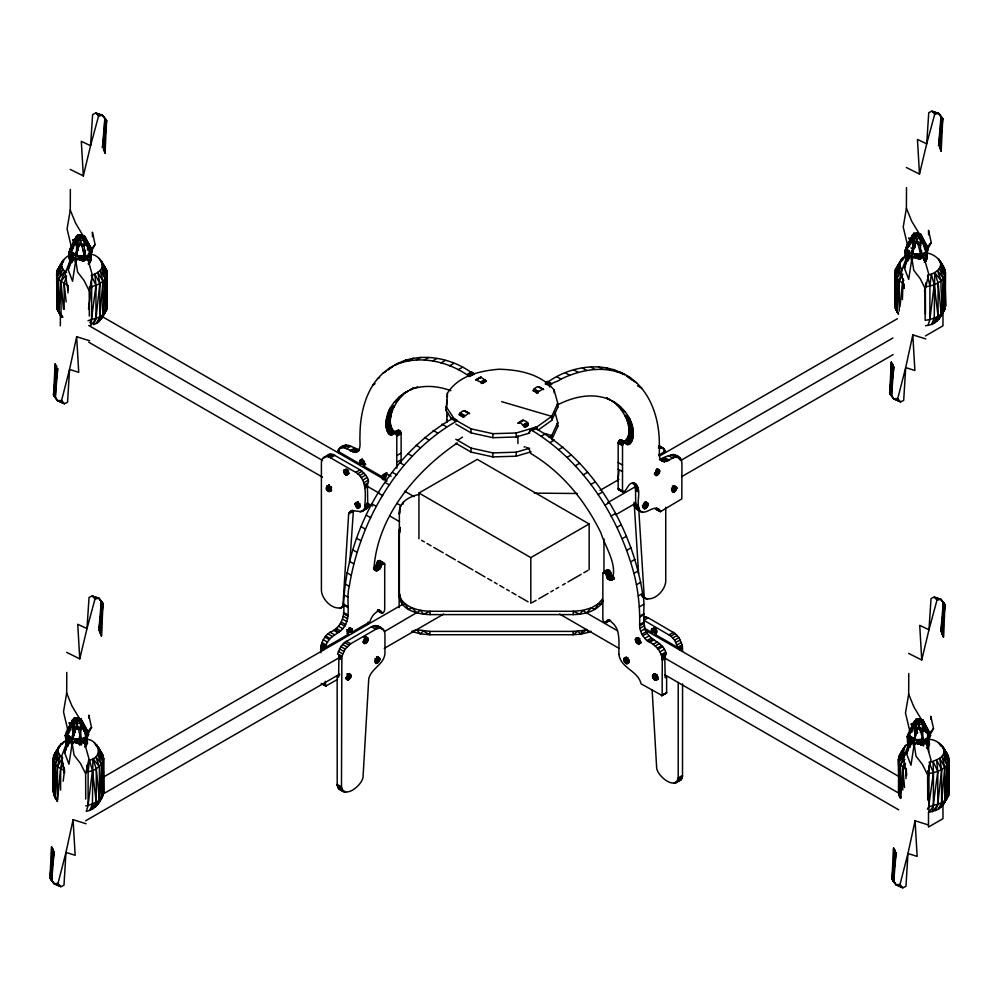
<?xml version="1.0" encoding="UTF-8"?>
<svg xmlns="http://www.w3.org/2000/svg" width="999" height="999" viewBox="0 0 999 999"><rect width="100%" height="100%" fill="white"/><g stroke="black" fill="none" stroke-linecap="round" stroke-linejoin="round"><path stroke-width="1.5" d="M53.459 773.875L53.159 758.603L58.254 748.351L53.646 755.744L59.341 746.003L53.646 755.744L53.159 758.603L53.272 791.97L55.145 797.552L57.455 800.074L57.48 766.683L60.19 755.581C53.996 748.663 62.737 740.509 69.83 739.61M101.811 797.577L98.164 803.408L103.234 794.854L103.134 761.45L97.602 754.47L101.686 764.185L101.811 797.577L99.463 800.099L96.965 805.356L103.234 794.854L103.609 758.628L98.913 749.6L103.147 755.793L98.202 747.165L103.147 755.793L103.609 758.628L103.721 791.995C101.811 800.711 95.629 809.652 86.264 811.313L88.087 805.494L88.124 772.015L89.523 760.164C104.583 757.005 98.227 738.611 85.015 739.135M320.941 652.722C319.942 644.892 323.339 636.513 330.107 632.255C341.096 628.134 345.167 615.784 343.569 604.957C346.278 531.081 389.048 454.595 453.121 418.156M321.328 644.879L325.674 647.402C327.01 636.238 339.498 634.377 344.78 626.136C351.448 613.998 345.617 599.325 349.3 586.351C359.815 520.067 398.676 453.571 457.467 420.666M341.084 607.979L342.957 605.469L348.663 513.861C351.673 506.031 365.434 517.669 364.872 505.494C365.497 494.38 367.07 479.17 355.744 472.365L330.544 457.804C326.461 454.595 320.716 458.042 321.403 463.086L321.416 590.384C321.803 600.137 334.902 612.824 344.33 606.093M399.15 607.654L399.15 530.981L399.887 527.122L399.15 534.315L400.274 530.207M603.259 600.674C597.702 611.301 584.39 614.335 573.276 614.61L430.045 614.61C418.294 614.335 401.398 610.526 399.35 596.89L399.35 510.851C400.312 501.123 410.577 496.141 419.143 494.443M531.081 451.823L516.208 456.193L492.869 456.905L492.869 452.897L471.053 448.064L455.806 439.26M529.595 433.054L516.208 436.988L492.869 437.699L492.869 433.691L471.053 428.858L451.848 417.919M517.932 443.568L517.932 435.864M620.079 489.635L618.806 489.797L618.169 488.548L618.181 443.206C617.757 441.258 621.453 437.912 621.965 441.034M620.641 406.993L611.213 400.462C625.149 407.255 638.099 425.786 631.468 441.645C628.159 449.388 624.25 437.699 622.527 445.716L622.502 491.058C626.498 494.455 627.747 479.87 635.052 483.578C641.995 489.448 636.513 500.624 638.723 508.191C643.281 519.93 654.957 500.961 660.739 511.488L681.805 498.888L681.942 463.461C680.906 450.499 667.232 455.332 660.027 459.34L664.372 461.85L675.012 457.167L679.607 457.729M635.714 505.969L635.539 489.11L634.477 484.465M618.943 654.432C620.616 668.206 638.061 670.629 641.071 683.816L662.137 695.554L662.275 660.277C662.187 651.086 654.607 644.343 646.915 640.584C642.557 636.688 639.56 630.993 639.66 625.062C640.059 607.667 638.224 590.247 633.928 573.376C618.319 515.721 583.141 461.238 531.368 430.032C529.208 428.971 530.706 433.004 528.821 432.192M661.887 657.017L666.233 654.482C664.884 643.331 652.397 641.483 647.127 633.229C640.459 621.103 646.278 606.418 642.607 593.456C632.092 527.16 593.219 460.676 534.44 427.772M655.644 630.694C653.071 636.301 649.113 628.796 653.184 628.521C655.244 629.22 657.317 632.916 655.094 634.39L677.884 647.552L682.217 645.017L678.92 637.624L675.212 633.566L648.239 617.794L644.367 616.545M664.785 655.344L665.172 677.772L666.62 676.935L666.608 692.682L665.771 693.056M665.734 507.242L665.734 581.293C665.334 590.971 652.235 603.683 642.807 597.002M652.135 689.922L656.68 768.169C657.642 776.298 675.411 790.746 678.221 777.959L678.234 682.317M674.063 783.428L681.168 779.732L682.504 776.473L682.567 683.865M682.579 651.273L682.217 645.017L679.32 646.715L679.682 649.837L682.579 648.164M899.237 311.039L899.275 280.682L901.985 269.58C896.465 263.736 902.784 255.906 909.115 254.345M943.418 310.015L945.504 305.994L944.929 269.792L939.984 261.164L945.391 272.627C944.38 282.18 933.353 285.789 925.174 286.838L925.161 320.317C933.353 319.218 944.492 315.597 945.504 305.994L945.391 272.627C943.431 262.949 935.963 253.559 925.449 252.847M925.499 325.749L928.046 325.312L929.869 319.493L929.919 286.014L931.305 274.163C935.801 272.465 940.971 269.006 940.696 263.599L944.929 269.792L945.504 305.994M60.602 790.147L60.639 768.905L62.512 757.642L60.19 755.581L55.145 764.173L53.734 794.804L57.28 800.911M94.555 324.25L96.453 323.351L99.788 316.958L99.85 283.516L97.852 272.327C107.467 266.596 99.376 254.807 90.584 254.196M902.397 299.6L903.121 278.684M916.595 257.18L916.607 254.158M928.933 765.097L928.945 812.399L938.248 809.352L941.582 802.959L941.645 769.517L939.647 758.328C950.873 750.886 937.986 738.673 928.358 739.397M68.544 733.091L63.499 711.887L66.683 693.044L66.783 672.402M72.128 250.137L67.07 228.933L70.267 210.09L70.355 189.448M396.79 468.181L396.778 436.238C395.08 428.371 390.609 440.072 387.525 431.63C381.718 415.709 394.168 397.814 408.091 390.984L398.663 397.515M401.123 462.699L401.123 433.728C400.449 427.135 393.094 432.03 390.422 434.665M907.916 246.765L903.221 227.073L906.405 208.229L906.505 187.587M910.176 732.679L905.481 712.986L908.678 694.143L908.778 673.501M928.67 751.66L928.62 735.002L927.397 736.263M77.123 250.399L77.085 254.995L77.135 247.34L78.372 246.079M925.174 246.828L925.161 249.85L925.174 246.828L923.85 245.442M927.334 745.379L927.372 739.297M80.732 258.604L80.744 255.569M922.527 743.094L922.564 737.025L921.478 744.267M394.755 432.167C384.203 421.815 394.093 403.034 402.997 395.005M618.943 654.42C618.468 644.23 621.291 629.582 611.675 622.227C607.467 615.734 604.82 627.659 602.834 619.243L602.859 573.926C610.114 563.473 609.328 575.187 614.073 577.459L609.727 579.969C605.556 579.32 607.729 572.315 603.346 572.739M53.272 791.97L53.159 758.603L58.004 750.836L53.684 761.45L53.734 794.804L57.33 800.261M73.039 253.359L72.952 259.128L72.727 253.034M69.468 736.313L69.343 743.518L69.143 735.988M89.41 256.219L89.485 251.91L92.158 251.548L91.596 249.038L84.478 236.026L81.169 234.802L77.66 235.264L76.024 237.15L69.967 249.051L70.529 251.561C75.25 257.38 85.127 258.441 91.021 253.858L92.158 251.548L89.798 252.959M85.327 747.19L86.176 745.404L85.739 730.781M909.19 251.498L909.09 257.267L908.865 251.174M911.363 743.181L911.463 737.412M459.228 414.91C459.59 412.637 463.586 409.64 465.259 411.126M623.776 442.095C635.714 432.505 625.249 412.387 616.308 404.483M385.177 479.932L386.75 473.289L381.943 476.66L363.286 465.896L365.634 464.572M324.225 646.578L323.838 649.837L320.941 648.164M103.134 761.45L98.701 752.097L103.609 758.628L101.686 764.185L99.463 800.099L96.279 802.309L89.798 810.214L92.457 804.145L92.907 758.591L99.4 766.67L99.463 800.099L95.23 807.117L96.279 802.309L96.279 768.893L92.907 758.591M338.811 453.146L339.198 450.337L337.749 451.161L360.552 464.323L363.948 462.387L362 463.486L363.936 465.034M934.702 272.59L938.073 282.892L938.073 316.308L931.592 324.213L934.252 318.144L934.702 272.59L941.195 280.669C939.535 294.88 948.913 321.853 928.046 325.312M366.695 503.508L369.056 504.87L368.469 506.743L364.123 509.24L367.732 504.782L367.407 483.379L364.51 485.014L367.682 484.965L364.785 486.638M373.489 567.857C377.185 567.594 376.885 557.442 380.357 561.813M457.405 442.932C416.271 470.679 377.984 515.834 374.063 567.382C377.21 577.847 381.868 560.089 384.702 564.31L384.715 609.627C384.003 614.497 381.006 612.712 379.533 610.551C374.575 612.387 371.216 616.907 369.855 621.878L351.211 632.642L347.053 629.87L349.475 632.18L347.053 633.391L348.476 634.228L325.674 647.402M105.782 119.618L102.447 147.752L104.858 118.506L105.782 119.618L103.659 150.075L106.593 120.642L102.522 115.335L98.576 116.021L95.754 113.049L102.522 115.335L104.858 118.506L103.659 150.075L105.02 153.109L106.593 120.642L102.522 115.335L95.754 113.049L92.62 114.523L90.559 145.704L83.329 175.899L70.217 169.393M102.21 602.572L98.864 630.706L101.274 601.46L102.21 602.572L100.087 633.016L103.022 603.583L98.951 598.276L95.005 598.975L92.183 596.003L98.951 598.276L101.274 601.46L100.087 633.016L101.448 636.051L103.022 603.583L98.951 598.276L92.183 596.003L89.036 597.464L86.988 628.646L79.758 658.853L66.633 652.347M351.211 632.642C355.544 625.436 344.106 629.845 348.476 634.228M941.932 117.757L938.585 145.891L940.996 116.646L941.932 117.757L939.809 148.214L942.744 118.781L938.673 113.474L934.727 114.161L931.905 111.189L938.673 113.474L940.996 116.646L939.809 148.214L941.17 151.249L942.744 118.781L938.673 113.474L931.905 111.189L928.758 112.662L926.71 143.844L919.48 174.038L906.355 167.532M944.205 603.671L940.858 631.805L943.268 602.559L944.205 603.671L942.069 634.128L945.004 604.695L940.946 599.388L937 600.074L934.165 597.102L940.946 599.388L943.268 602.559L942.069 634.128L943.443 637.162L945.004 604.695L940.946 599.388L934.165 597.102L931.031 598.576L928.983 629.757L921.74 659.952L908.628 653.446M54.346 396.166L56.493 366.096L53.534 394.942L57.617 400.699L61.588 400.449L64.423 403.758L57.617 400.699L54.346 396.166L57.705 368.469L55.295 397.54L53.534 394.942L55.17 363.948L56.493 366.096L55.295 397.54L57.617 400.699L64.423 403.758L67.557 402.26L69.543 369.455L76.661 336.725L89.673 340.796M50.774 879.12L52.91 849.038L49.95 877.896L54.046 883.653L58.004 883.403L60.839 886.7L54.046 883.653L50.774 879.12L54.133 851.41L51.711 880.481L49.95 877.896L51.586 846.89L52.91 849.038L51.711 880.481L54.046 883.653L60.839 886.7L63.986 885.201L65.971 852.397L73.089 819.679L86.089 823.738M890.496 394.305L892.631 364.235L889.672 393.082L893.768 398.838L897.726 398.589L900.574 401.898L893.768 398.838L890.496 394.305L893.855 366.608L891.433 395.679L889.672 393.082L891.308 362.088L892.631 364.235L891.433 395.679L893.768 398.838L900.574 401.898L903.708 400.399L905.693 367.595L912.811 334.865L925.811 338.936M892.756 880.219L894.904 850.149L891.945 878.995L896.028 884.752L899.999 884.502L902.834 887.811L896.028 884.752L892.756 880.219L896.128 852.522L893.705 881.593L891.945 878.995L893.581 848.001L894.904 850.149L893.705 881.593L896.028 884.752L902.834 887.811L905.981 886.313L907.954 853.508L915.084 820.778L928.083 824.849M339.56 675.037L337.15 676.423L338.599 677.26L338.948 654.845L341.845 656.48L341.496 786.912C344.455 799.562 362.05 785.289 363.037 777.135L368.743 678.933C371.029 667.969 385.514 664.135 384.952 651.847L384.952 634.527C385.252 628.271 376.735 623.451 371.478 626.748L344.505 642.532L340.796 646.578L337.512 653.97L341.845 656.48L345.142 649.088L350.624 643.806L375.824 629.258L379.695 628.021L382.779 628.958M349.812 562.599L353.421 510.414L349.076 512.912M929.919 286.014L927.534 275.262L931.305 274.163L934.227 284.69L938.073 316.308L937.025 321.116L941.258 314.098L943.481 278.184L939.385 268.469L944.917 275.449L945.029 308.853L938.76 319.355L943.593 311.576L943.481 278.184L937.437 270.667L941.195 280.669M76.174 245.954L81.169 234.802L86.001 244.967L91.596 249.038L84.478 236.026L76.024 237.15L77.198 239.348L76.124 255.632L79.046 255.707M69.118 736.812L73.739 737.974L72.552 738.586L73.626 722.302L72.44 720.092L74.076 718.219L77.585 717.744L80.894 718.98L88.024 731.992L88.574 734.49L87.45 736.812C81.543 741.395 71.666 740.321 66.945 734.502L66.396 732.005L72.44 720.092L80.894 718.98L88.024 731.992L85.914 734.864L86.176 745.404M926.31 245.642L927.746 247.19L920.616 234.166L912.162 235.289L913.348 237.487L912.274 253.771L920.753 254.72L924.525 253.771L927.172 251.998L928.296 249.688L920.616 234.166L917.307 232.942L913.798 233.404L906.118 247.19L906.667 249.7L908.84 252.01L912.274 253.771L915.184 253.846M928.221 737.012L930.569 735.601L927.896 735.976L930.019 733.104L922.889 720.079L914.435 721.203L915.621 723.401L914.547 739.685L923.026 740.634L926.785 739.685L929.432 737.911L930.569 735.601L922.889 720.079L919.579 718.855L916.071 719.317L908.378 733.104L908.94 735.614L914.547 739.685L926.785 739.685M72.702 254.358C65.06 255.369 57.218 265.122 64.848 271.291L60.964 281.318L58.741 312.237L61.888 317.545M910.876 741.708C904.357 745.067 900.236 752.359 898.501 759.228L898.601 792.682L900.524 798.238L902.746 767.319L904.407 763.024M73.589 247.165L73.751 244.967L77.51 244.006L84.603 244.643M83.841 731.206L85.864 729.682L78.234 726.96L70.167 727.921L69.918 731.218L67.52 729.695L74.076 718.219L80.894 718.98L82.43 727.909L85.489 732.966L85.764 743.481M909.727 245.304L909.889 243.107L913.648 242.145L920.753 242.782M912 731.218L912.162 729.02L918.793 728.059M927.621 748.488L928.62 735.002M76.024 237.15L70.529 251.561L74.713 253.671L72.69 253.871L77.323 255.02L76.124 255.632L80.519 240.572L80.819 236.763L77.66 235.264L71.104 246.741L72.64 250.025L69.967 249.051M72.552 738.586L76.935 723.526L77.235 719.717L74.076 718.219L73.926 726.96L74.863 732.13M908.84 252.01L913.461 253.159L912.274 253.771L916.67 238.711L916.957 234.902L913.798 233.404L907.242 244.88L909.652 246.403M913.123 737.737L911.1 737.924L915.733 739.073L914.547 739.685L918.93 724.625L919.23 720.816L916.071 719.317L909.515 730.793L910.539 732.979M81.631 246.191L81.818 244.006L83.816 245.941M78.234 726.96L81.231 729.869L78.059 729.133L78.234 726.96L71.928 729.869M917.956 242.145L917.781 244.33L920.953 245.055L917.956 242.145L914.51 244.33L914.584 247.327M88.024 320.704L99.788 316.958L102.972 281.293L100.175 270.267L105.282 278.771L105.295 312.225L100.862 319.53L106.743 309.515L107.155 273.189L106.668 270.379L101.086 260.652L106.668 270.379L107.268 306.656L105.22 310.239M927.372 809.252L928.62 806.905L941.582 802.959L944.767 767.294L941.97 756.268L947.064 764.772L947.077 798.226L942.656 805.531L938.248 809.352L948.538 795.516L948.938 759.19L948.463 756.38L942.881 746.653L948.463 756.38L943.993 749.075L948.938 759.19L948.538 795.516L942.656 805.531L948.538 795.516L948.938 759.19L944.192 751.523L948.476 762.025L947.077 798.226L940.783 807.542L944.729 800.748L947.064 764.772L943.518 753.97L948.476 762.025C945.254 769.692 936.3 772.439 928.733 773.526L927.596 781.181M452.023 419.543L446.153 410.726L447.377 393.244C458.341 375.836 479.52 370.891 498.726 369.243C518.843 369.667 540.546 373.826 554.12 390.022L557.779 403.346L557.779 407.355L551.735 420.379L538.249 429.995M446.153 410.726L447.102 400.249M446.565 421.428L447.377 412.45L447.377 416.458M446.84 422.452L447.102 419.455M360.552 464.323L359.665 461.063L362.35 458.928M533.254 390.871C533.653 388.661 537.537 385.651 539.273 387.025M648.064 505.019C644.155 495.591 640.921 517.307 648.064 505.019L644.817 503.134M659.627 471.79C655.581 462.35 652.584 484.09 659.627 471.79L656.368 469.905M676.723 488.486C672.802 479.058 669.567 500.774 676.723 488.486L672.377 485.976M57.455 800.074L60.639 768.905L63.436 763.473M549.575 387.063C550.437 381.993 557.917 382.142 560.963 379.096C580.431 369.705 604.233 365.035 624.525 374.7C600.262 360.164 566.083 367.345 545.279 384.078M899.999 306.656L902.422 282.904L903.82 280.195M87.587 249.825L88.049 245.492M84.166 731.33L84.615 727.01M923.888 246.516L924.187 243.631M926.148 732.429L926.61 728.109L913.948 707.08L908.678 694.143M623.838 659.427C624.65 655.406 629.445 660.202 628.396 662.712C625.811 666.495 620.554 656.992 627.097 657.542M635.401 639.547C636.176 635.526 641.021 640.334 639.959 642.832C637.374 646.615 632.105 637.112 638.661 637.662M652.484 675.973C653.296 671.952 658.091 676.748 657.055 679.258C654.457 683.041 649.2 673.538 655.744 674.088M925.211 248.152L925.586 244.867L922.152 243.107L917.307 232.942L912.324 244.093M79.47 257.03L79.158 259.603L75.05 258.654L69.543 254.57L68.993 252.098L70.092 249.85L72.69 248.077M75.887 739.984L75.587 742.544L71.466 741.595L65.971 737.512L65.41 735.052L66.521 732.804L69.118 731.031M915.608 255.17L915.309 257.742L907.816 255.02L905.693 252.71L905.131 250.25L906.243 247.989L908.99 252.135L906.38 253.908L905.281 256.119L907.254 260.09M917.881 741.083L917.582 743.656L910.077 740.933L907.954 738.623L907.404 736.163L908.503 733.903L911.25 738.049L908.653 739.822L907.554 742.032L908.116 744.455L910.239 746.777L910.077 740.933L912.087 738.935M63.174 781.23L64.473 770.704L57.48 766.683L53.684 761.45L58.666 753.246L55.145 764.173L55.145 797.552L57.517 801.448M85.727 805.906L88.087 805.494L92.432 770.691L89.523 760.164M929.869 319.493L934.227 284.69M399.687 511.55L399.35 514.185L400.399 506.256M923.613 260.19L923.988 257.305L916.982 256.918L919.842 259.166L923.988 257.305L928.72 273.988L925.349 288.973L925.461 314.21M84.803 256.069L85.402 251.711M917.781 257.58L918.181 254.683M88.511 309.003L91.658 286.688L91.396 279.645M928.62 806.905L933.441 772.689L933.029 761.413L939.647 758.328L944.767 767.294L944.729 800.748L941.582 802.959M924.5 291.446L925.174 286.838M82.043 258.604L82.505 255.569M78.721 742.457L79.645 736.388L79.683 742.469M920.279 257.967L921.44 250.387L921.453 254.945M382.417 479.37L383.391 475.824L381.943 476.66M57.443 274.975L57.23 270.367L61.613 264.298L56.706 273.227L56.818 306.681L56.706 273.227L57.23 270.367L62.25 261.863L57.23 270.367L56.818 306.681L57.305 309.503L62.1 317.382M895.429 269.742L900.049 262.35L894.954 272.602L895.054 305.969L895.429 269.742L901.135 260.002L895.429 269.742L894.954 272.602L895.054 305.969L895.529 308.803L898.513 314.148M351.061 676.51C348.389 666.033 343.082 688.274 351.061 676.51L346.715 674M367.607 624.487L368.119 622.04M368.144 640.084C365.472 629.607 360.164 651.847 368.144 640.084L363.811 637.574M379.707 659.964C377.035 649.475 371.728 671.715 379.707 659.964L376.448 658.079M73.714 241.845L74.238 239.086M912.124 725.898L912.649 723.139M69.118 267.033L70.829 258.504L72.902 257.592L77.048 258.791M65.247 751.398L67.245 741.458L69.331 740.546L80.107 743.98L84.266 742.12L88.998 758.803L85.627 773.775L85.739 799.013M904.694 268.019L906.967 256.656L909.053 255.732L913.198 256.93M907.529 751.086L909.24 742.557L911.325 741.645L922.102 745.079L926.26 743.219L930.993 759.902L927.621 774.887L927.734 800.124M925.474 285.402L926.061 282.505M76.736 739.535L76.923 738.686L81.031 739.535L80.444 723.064L77.235 719.717L73.626 722.302L66.945 734.502L72.44 720.092M916.458 254.72L916.645 253.883L918.406 259.178M918.73 740.634L918.905 739.797L923.026 740.634L922.439 724.163L919.23 720.816L915.621 723.401L908.94 735.614L912.075 737.2M89.323 316.071L89.211 290.821L92.57 275.849L87.85 259.166L80.844 258.778L83.691 261.026L87.85 259.166M68.194 269.817L72.902 257.592L75.737 260.339L72.552 281.219L68.194 269.817L70.829 258.504L76.036 258.991M64.623 752.771L69.331 740.546L72.153 743.293L68.981 764.173L64.623 752.771L67.245 741.458L84.266 742.12M904.345 267.957L909.053 255.732L911.875 258.491L908.703 279.358L904.345 267.957L906.967 256.656L914.572 257.33L919.842 259.166M906.605 753.87L911.325 741.645L914.147 744.405L910.976 765.271L906.605 753.87L909.24 742.557L926.26 743.219M327.272 485.939C339.997 493.993 318.631 492.12 329.32 484.79M343.594 470.492C351.124 465.222 347.415 483.504 343.594 470.492L345.766 469.243M355.157 503.721C362.687 498.451 358.978 516.72 355.157 503.721L358.416 501.848M402.909 504.27L403.459 501.985M61.588 400.449L69.543 369.455L78.721 372.34L76.661 336.725M58.004 883.403L65.971 852.397L75.15 855.294L73.089 819.679M897.726 398.589L905.693 367.595L914.872 370.479L912.811 334.865M899.999 884.502L907.954 853.508L917.144 856.393L915.084 820.778M98.576 116.021L90.559 145.704L81.306 141.309L83.329 175.899M95.005 598.975L86.988 628.646L77.735 624.263L79.758 658.853M934.727 114.161L926.71 143.844L917.457 139.448L919.48 174.038M937 600.074L928.983 629.757L919.729 625.362L921.74 659.952M538.498 386.638L543.606 389.535L542.832 389.135L538.686 391.496L537.624 393.057L533.291 390.559M618.955 471.141L617.931 480.919M469.592 413.636L468.543 413.286L463.611 417.02L459.278 414.51M64.148 309.353L64.148 283.529L66.558 276.174M582.23 630.581L573.076 631.393L429.845 631.393L416.658 629.682L411.825 631.368L420.342 633.865L429.845 634.74L573.076 634.74L581.018 634.128L582.23 630.581L586.538 629.595L588.423 632.367L590.971 631.231M337.749 451.148C342.52 440.646 352.172 447.14 359.278 449.862L354.932 452.36L344.293 447.689L339.697 448.251M70.829 258.504L65.135 273.501L68.032 290.272L67.932 285.864M67.245 741.458L61.551 756.455L64.448 773.214L64.323 767.357M908.765 250.761L906.667 249.7L912.162 235.289M906.967 256.656L901.273 271.641L904.17 288.411L904.083 284.003M908.94 735.614L914.435 721.203M909.24 742.557L903.546 757.554L906.443 774.325L906.318 768.456M93.594 324.7L95.954 318.768L99.85 283.516L94.805 274.076L91.246 275.412L96.004 285.327L95.954 318.768L90.609 325.711L96.004 285.327L94.805 274.076L97.852 272.327L102.972 281.293L102.947 314.747L99.001 321.541L96.453 323.351L106.743 309.515L107.155 273.189L102.198 263.074L106.668 270.379L107.268 306.656M935.389 810.701L937.749 804.769L941.645 769.517L936.587 760.077L937.799 771.328L937.749 804.769L932.392 811.712L937.799 771.328L933.029 761.413L928.995 762.287M517.969 423.239C523.189 420.404 523.364 432.23 528.334 424.425M522.302 420.729C525.199 419.056 533.066 426.161 523.938 426.623M75.125 261.576L76.161 256.019L75.687 252.884L77.11 251.361L77.223 255.756M71.541 744.517L72.59 738.973M911.263 259.715L912.312 254.158M913.536 745.629L914.572 740.072M62.875 317.195L58.741 312.237L58.616 278.796L62.949 269.131L57.193 276.074L57.305 309.503L61.139 316.196M900.524 798.238L900.411 764.797L904.732 755.132L903.62 752.734L904.045 747.864L899.013 756.368L899.025 759.415M557.779 403.346L551.735 416.371L551.735 420.379M557.779 422.552L551.735 435.576L551.735 439.585L557.779 426.561L557.779 422.552L554.932 412.187M88.899 264.236L89.76 262.45L89.485 251.91M925.049 262.375L925.898 260.589L925.673 251.561M927.309 748.288L928.171 746.503L928.021 740.484M88.112 249.812L90.247 252.11L90.797 254.558L89.685 256.83L89.848 262.675L88.112 263.861M84.54 732.754L86.663 735.052L87.225 737.499L86.114 739.784L86.264 745.616L84.54 746.815M921.203 743.756L921.09 739.422L925.499 742.669L928.258 746.728L929.37 744.492L928.658 736.163L929.207 738.611L928.108 740.883L928.258 746.728L926.523 747.914M61.026 265.135L63.761 259.528L58.679 267.645L60.24 265.971M90.797 254.558L90.946 260.427L89.848 262.675L87.088 258.616L83.779 256.181M87.225 737.499L87.375 743.381L86.264 745.616L81.306 739.947M923.625 259.59L925.998 260.814L927.097 258.579L926.947 252.697L925.836 254.97L925.998 260.814L924.262 262M481.68 383.579L480.619 382.018L475.799 379.845L481.068 377.26L485.926 380.744L482.767 382.954M480.032 377.547L480.819 377.147M524.038 447.015L525.074 446.74M98.851 801.373L100.936 797.352M942.032 312.699L940.646 315.372L945.029 308.853L945.391 272.627L940.496 266.096L944.917 275.449M92.907 808.715L96.279 802.309L92.432 770.691L96.279 768.893L101.686 764.185L95.654 756.668L99.4 766.67M934.702 322.714L938.073 316.308M70.529 251.561L77.198 239.348L80.819 236.763L85.664 238.224L91.021 253.858L88.087 254.633M545.654 383.079L549.987 385.577M906.667 249.7L913.348 237.487L916.957 234.902L921.802 236.363L927.172 251.998L924.225 252.772M89.248 255.132L95.105 244.493L92.407 232.205L92.457 236.701M87.862 734.09L91.521 727.434L88.824 715.159L88.861 718.156M927.584 249.275L931.243 242.632L928.546 230.344L928.608 234.84M928.396 737.849L933.516 728.546L930.818 716.258L930.856 719.255M62.512 757.642L57.48 766.683L55.145 797.552L57.28 801.023M902.859 274.226L899.275 280.682L896.94 311.551L898.351 313.873M388.211 369.942L392.844 366.321C368.181 379.583 359.915 409.815 359.99 436.001C359.203 440.784 362.487 451.348 354.932 452.36M58.953 747.839L61.251 743.843L55.07 753.021L57.418 750.499M899.2 264.498L903.034 257.842L896.865 267.02L898.426 265.334M901.985 269.58L896.927 278.172L895.529 308.803L898.363 313.686M102.06 317.32L106.743 309.515L107.155 273.189L102.41 265.522L106.693 276.024L105.295 312.225L99.001 321.541M458.004 440.059L462.487 437.137M939.947 317.407L943.593 311.576M61.863 263.861L63.549 261.301M72.602 728.895L77.585 717.744L82.43 727.909M914.597 730.007L919.579 718.855L925.836 732.317L927.859 730.781L924.412 729.02L922.889 720.079L916.071 719.317L915.921 728.059L917.669 732.866M361.788 511.613L368.469 506.743M89.823 322.615L91.596 320.092L91.658 286.688L90.547 284.091M928.945 812.399L933.378 806.093L933.441 772.689L929.545 763.586M382.405 475.799L385.964 473.788L391.171 476.198M62.1 744.342L63.973 741.882M902.01 260.801L905.756 255.881M349.762 631.818L347.552 631.068M365.984 643.069L363.087 641.395L364.435 640.122L367.507 641.52L364.26 639.635M62.462 317.332L61.026 314.722L60.964 281.318L65.647 275.549M902.796 790.097L902.746 767.319L905.556 763.86M89.785 250.924L95.105 244.493M75.287 732.18L72.103 735.838M85.315 734.952L91.521 727.434L85.752 734.427M911.9 253.933L911.825 251.024L915.009 247.377M927.397 247.29L931.243 242.632L925.923 249.076M929.669 733.204L933.516 728.546M67.969 285.364L60.964 281.318L58.616 278.796L64.848 271.291L66.621 272.59M904.732 755.132L898.975 762.075L898.601 792.682L900.673 796.802M906.605 775.661L905.931 769.53L900.411 764.797L904.857 759.44M657.654 474.925L654.757 473.251L655.856 472.127L659.103 473.214L655.856 471.341M77.198 239.348L80.519 240.572L84.028 240.11L85.664 238.224M73.626 722.302L76.935 723.526L80.444 723.064L82.08 721.178L77.235 719.717M913.348 237.487L916.67 238.711L920.166 238.249L921.802 236.363M915.621 723.401L918.93 724.625L922.439 724.163L924.075 722.277L919.23 720.816M342.769 447.14L344.031 445.754M326.885 456.143L329.395 454.245L333.104 454.483L360.077 469.855C364.185 472.652 373.976 482.904 364.51 485.014M607.692 570.242L602.921 573.426M74.825 731.443L73.489 734.228L73.052 731.48M573.276 614.61L573.276 611.263L579.845 614.198L582.767 610.401L586.513 612.874L591.321 607.879L598.114 603.958L602.472 599.013L600.973 604.52L598.114 603.958L594.979 609.415L591.321 607.879L582.767 610.401L573.276 611.263L430.045 611.263C419.38 610.876 407.317 608.329 400.849 599.013L399.35 593.543L399.35 596.89M73.676 254.882L71.666 256.88L71.828 262.725L69.543 254.57L73.227 253.559M70.092 737.836L68.094 739.834L68.244 745.666L66.121 743.356L65.41 735.052L68.094 735.364M909.814 253.022L907.816 255.02L907.966 260.864L905.693 252.71L909.377 251.698M362 463.486L364.535 461.226L360.202 463.736M573.076 631.393L573.076 634.74L577.722 631.193L581.018 634.128L586.538 629.595M923.563 246.403L925.586 244.867M363.461 465.834C365.572 463.973 362.824 459.265 360.177 460.177M492.869 433.691L516.208 432.979L537.025 426.86L551.735 416.371L501.66 401.648M549.288 437.325L551.735 435.576L544.368 433.416M99.788 316.958L102.947 314.747L105.282 278.771L101.736 267.969L106.693 276.024C103.846 282.892 96.129 285.901 89.298 287.1M77.947 257.155L79.158 259.603L83.392 259.59L89.685 256.83L90.946 260.427L90.247 252.11L90.946 260.427M74.363 740.097L75.587 742.544L79.82 742.532L86.114 739.784L87.375 743.381L86.663 735.052M914.085 255.294L915.309 257.742L919.542 257.73L925.836 254.97L927.097 258.579L926.51 251.636M916.358 741.208L917.582 743.656L921.802 743.643L928.108 740.883L929.37 744.492L929.207 738.611M73.751 244.967L71.104 246.741L73.501 248.264M70.167 727.921L67.52 729.695L69.068 732.979L66.396 732.005M907.242 244.88L909.889 243.107M912.162 729.02L909.515 730.793L911.912 732.317M384.378 631.605L420.567 610.401L423.476 614.198L430.045 611.263L430.045 614.61M80.669 244.73L78.372 246.191L77.51 244.006L77.66 235.264L84.478 236.026L86.001 244.967M913.923 730.981L920.229 728.059L923.026 728.696M379.108 569.655L374.775 567.145M86.226 735.913L88.574 734.49M474.026 374.6C453.259 357.829 419.018 350.711 394.792 365.209C418.931 354.208 449.113 361.526 469.542 376.598M382.704 373.364L385.964 371.478M401.598 362.5L405.944 359.99M377.485 378.771L379.657 377.522M408.828 360.714L413.174 358.204M372.889 385.015L375.062 383.753M416.446 359.865L420.779 357.367M424.375 359.965L428.708 357.467M432.567 361.001L436.913 358.504M440.996 362.962L445.329 360.452M449.6 365.834L453.933 363.336M403.746 393.481L413.723 387.824L409.39 390.334L417.694 386.825M394.155 402.372L398.489 399.862M390.222 408.091L394.555 405.582M389.86 408.728L394.193 406.218M389.523 409.378L393.868 406.88M458.341 369.618L462.687 367.108M389.223 410.052L393.556 407.542M388.936 410.726L393.281 408.216M388.211 412.712L392.545 410.202M387.575 414.672L391.92 412.162M387.05 416.608L391.396 414.098M386.625 418.494L390.971 415.984M386.463 419.418L390.796 416.92M386.313 420.342L390.659 417.832M386.188 421.241L390.534 418.731M467.295 374.325L471.64 371.815M323.676 457.43L329.395 454.245M341.371 447.515L345.716 445.005M322.54 458.653L324.712 457.392M342.195 447.415L346.541 444.905M338.424 449.65L340.597 448.389M386.101 422.115L390.447 419.617M326.81 456.58L331.144 454.07M468.269 374.887L472.614 372.39M386.039 422.989L390.384 420.479M468.618 375.174L472.952 372.664M468.981 375.587L473.326 373.077M344.293 447.689L348.639 445.179M328.771 456.98L333.104 454.483M386.001 423.838L390.347 421.328M469.318 376.099L473.626 373.551M386.001 424.662L390.334 422.152M470.629 375.974L473.876 374.101M386.014 425.474L390.359 422.964M330.544 457.804L334.877 455.307M346.528 448.651L350.861 446.141M386.064 426.261L390.409 423.751M386.151 427.023L390.484 424.513M386.251 427.759L390.597 425.249M386.388 428.471L390.734 425.961M386.551 429.158L390.896 426.66M350.037 450.724L354.383 448.214M386.75 429.82L391.096 427.322M386.975 430.457L391.321 427.947M351.223 451.398L355.569 448.901M475.799 379.845L480.569 377.123M387.237 431.056L391.583 428.546M476.735 379.77L481.068 377.26M387.525 431.63L391.87 429.12M352.722 452.023L357.055 449.513M387.837 432.167L392.182 429.657M388.186 432.679L392.532 430.169M388.574 433.141L392.919 430.644M356.855 451.948L359.028 450.699M388.986 433.578L393.331 431.081M389.435 433.978L393.768 431.481M389.91 434.353L394.243 431.843M480.619 382.018L485.077 379.583M480.994 382.317L485.339 379.807M393.119 433.341L398.339 430.194M394.43 432.754L398.763 430.257M481.243 382.605L485.576 380.095M393.007 433.816L397.352 431.306M391.196 435.114L399.225 430.457M481.431 382.904L485.776 380.407M391.296 435.177L399.45 430.594M481.58 383.241L485.926 380.744M395.579 433.504L399.912 431.006M482.792 383.266L486.051 381.393M395.991 434.003L400.337 431.506M396.291 434.503L400.636 431.993M396.553 435.077L400.899 432.579M396.715 435.664L401.061 433.154M396.778 436.238L401.123 433.728M359.852 460.539L362.025 459.29M359.665 461.063L361.825 459.815M359.603 461.613L362.862 459.727M343.594 471.116L346.853 469.23M359.677 462.3L362.937 460.427M343.743 471.853L346.99 469.967M359.877 463.024L363.137 461.138M344.018 472.602L348.351 470.092M346.403 475.037L349.3 473.364L347.702 472.202L344.355 473.226L348.688 470.729M344.817 473.863L347.702 472.202L344.355 473.226M362.525 464.123L364.46 463.012M345.329 474.4L348.226 472.727M363.099 464.61L365.035 463.499M345.891 474.8L348.788 473.139M363.374 464.785L365.297 463.673M326.898 486.213L329.071 484.965M326.636 486.638L328.808 485.389M326.511 487.187L328.683 485.939M326.511 487.799L329.77 485.926M326.648 488.548L329.907 486.663M355.744 472.365L360.077 469.855M326.923 489.285L331.268 486.788M327.26 489.922L331.606 487.425M327.722 490.559L330.981 488.686M357.742 473.776L362.088 471.266M328.246 491.096L331.506 489.21M328.808 491.496L330.981 490.247M329.32 491.733L331.481 490.472M359.615 475.586L363.948 473.089M396.803 455.569L401.136 453.071M361.226 477.634L365.559 475.124M362.699 480.094L367.045 477.597M396.778 462.237L401.123 459.727M363.848 482.729L368.194 480.219M383.379 474.662L386.75 472.714M382.867 475.174L386.126 473.301M382.005 476.523L386.338 474.013M383.092 476.486L385.989 474.825M382.804 477.385L385.701 475.711M364.872 488.186L367.769 486.513M382.58 478.346L385.477 476.673M383.379 478.821L385.314 477.697M383.279 479.907L385.214 478.796M355.294 503.171L357.455 501.91M355.157 504.345L358.416 502.46M355.294 505.082L358.554 503.196M355.582 505.831L358.828 503.946M355.919 506.456L360.252 503.958M356.381 507.092L359.628 505.219M350.162 511.525L352.335 510.264M356.893 507.629L360.152 505.744M357.455 508.029L359.628 506.78M357.967 508.254L360.127 507.005M348.663 513.861L353.009 511.363M364.872 505.494L367.769 503.821M364.835 506.456L367.732 504.782M369.056 504.87L364.71 507.355L367.607 505.706M360.115 512L363.361 510.127M363.149 510.664L367.495 508.166M518.056 423.014L522.739 420.254M518.643 422.752L522.976 420.242M518.906 422.839L523.351 420.379M522.902 425.137L527.247 422.627M523.164 425.324L527.509 422.814M523.414 425.574L527.759 423.077M523.626 425.861L528.021 423.439M523.838 426.273L528.171 423.776M418.943 538.798L418.943 493.031L477.26 459.353L589.135 523.951L589.135 569.717M530.319 430.032L535.002 427.397M530.094 430.269L535.364 427.41M529.957 430.606L534.303 428.109M529.907 431.044L535.714 427.522M532.342 430.594L536.688 428.084M541.296 436.213L545.629 433.703M550.049 442.545L554.383 440.035M558.653 449.6L562.986 447.09M567.07 457.367L571.416 454.857M575.274 465.796L579.607 463.286M339.623 608.453L344.368 605.719M583.191 474.85L587.537 472.352M590.809 484.478L595.142 481.968M658.678 455.157L665.384 451.286L663.473 448.351L659.128 445.841L660.264 447.053M103.609 776.997L402.347 604.52L405.207 603.958L408.341 609.415L412 607.879L416.82 612.874M600.024 490.397L618.955 479.47M659.502 456.056L897.414 318.706M598.039 494.617L602.385 492.107M101.861 794.717L339.772 657.354M607.742 502.647L636.126 486.263M680.731 460.502L892.956 337.974M604.857 505.207L609.19 502.697M418.943 493.031L530.819 557.617L589.135 523.951M611.126 516.058L615.471 513.548M85.639 820.791L339.635 674.138M384.228 648.401L443.643 614.098M615.609 514.81L635.814 503.146M681.618 476.698L893.118 354.595M925.461 335.926L942.969 325.811L942.969 310.627M325.287 681.293L325.786 686.088L337.587 679.345M616.932 527.297L621.278 524.787M622.152 538.736L626.498 536.226M532.142 602.622L536.113 600.324M538.773 598.801L548.051 593.443M550.699 591.908L553.346 590.384M555.993 588.848L558.653 587.325M562.624 585.027L565.272 583.491M567.932 581.967L581.181 574.313M583.828 572.777L587.812 570.479M626.748 550.287L631.093 547.777M603.084 573.026L608.403 570.079M604.532 572.714L608.866 570.217M604.757 572.839L609.09 570.329M605.219 573.164L609.552 570.666M605.631 573.601L609.977 571.091M606.018 574.113L610.352 571.615M606.293 574.637L610.626 572.127M606.518 575.249L610.851 572.739M606.63 575.849L610.963 573.339M630.681 561.85L635.014 559.353M606.643 576.111L610.976 573.601M606.693 576.648L611.026 574.138M606.843 577.222L611.188 574.712M607.092 577.759L611.425 575.249M607.167 577.897L611.5 575.387M607.517 578.421L611.85 575.911M607.916 578.858L612.262 576.348M608.341 579.195L612.674 576.685M608.453 579.258L612.787 576.748M609.228 579.707L613.561 577.197M609.727 579.969L613.461 578.284M610.214 580.157L613.91 578.396M610.651 580.269L614.323 578.433M611.063 580.307L613.623 579.02M611.45 580.282L614.285 578.746M633.928 573.376L638.261 570.866M636.45 584.765L640.796 582.255M638.261 595.953L642.607 593.456M606.73 620.866L608.903 619.605M606.655 621.303L608.828 620.054M604.745 622.527L608.828 620.192M604.994 622.652L608.254 620.766M606.593 621.952L609.852 620.067M605.456 622.777L609.677 620.466M605.881 622.752L609.415 620.741M639.335 606.905L643.668 604.395M639.647 616.183L643.993 613.673M639.66 617.07L643.993 614.572M644.068 618.144L646.241 616.895M648.239 617.794L643.905 620.304L670.878 636.076L674.587 640.134L677.884 647.552M639.647 624.712L643.993 622.202M639.66 625.062L643.993 622.564M639.66 625.424L643.993 622.926M639.647 625.611L643.98 623.101M639.872 628.383L644.218 625.886M640.634 631.268L644.979 628.771M641.895 634.178L646.241 631.68M651.585 629.22L653.758 627.971M635.476 638.935L637.637 637.674M651.448 629.795L654.695 627.921M651.448 630.419L654.695 628.533M635.414 639.872L638.673 637.986M642.782 635.739L647.127 633.229M651.573 631.118L655.918 628.621M635.564 640.609L638.811 638.723M651.835 631.843L656.168 629.333M635.839 641.358L640.172 638.848M637.986 643.693L640.883 642.02L639.522 640.946L636.176 641.982L639.422 640.097M652.21 632.554L655.469 630.681M636.625 642.619L639.522 640.946L636.176 641.982M654.133 632.367L657.03 630.706C648.314 632.242 659.552 633.229 655.094 634.39M644.705 638.361L649.038 635.864M654.682 632.916L656.618 631.805M637.15 643.144L640.047 641.483M655.194 633.279L657.117 632.155M637.712 643.556L640.609 641.882M638.561 643.856L640.484 642.744M640.996 642.719L639.06 643.831L641.008 642.719M646.915 640.584L651.261 638.074M648.413 641.683L652.747 639.185M649.6 642.369L653.933 639.872M624.113 658.329L626.286 657.067M623.913 658.816L626.086 657.554M623.851 659.752L627.11 657.866M624 660.489L628.334 657.979M669.093 634.852L673.438 632.342M653.121 644.367L657.454 641.857M624.275 661.238L627.534 659.352M624.612 661.862L627.859 659.977M625.074 662.499L629.407 659.989M670.878 636.076L675.212 633.566M625.586 663.024L628.846 661.151M655.344 645.978L659.69 643.468M626.161 663.436L629.407 661.55M626.423 663.573L628.596 662.325M626.997 663.736L629.17 662.487M672.827 637.924L677.172 635.414M657.442 648.126L661.788 645.629M658.266 649.188L662.612 646.678M674.587 640.134L678.92 637.624M675.961 642.394L680.307 639.897M659.939 651.86L664.285 649.35M677.097 644.917L681.443 642.419M661.213 654.707L665.546 652.21M661.588 655.856L665.933 653.346M662.025 657.642L664.909 655.968M665.022 656.58L662.125 658.254L665.022 656.643M679.595 648.301L682.479 646.628L679.32 646.715M662.237 659.315L665.134 657.642M662.275 660.277L665.172 658.603M652.759 674.874L654.932 673.626M652.559 675.361L654.732 674.1M652.509 676.298L655.756 674.425M652.647 677.047L656.992 674.537M652.921 677.784L657.267 675.287M653.259 678.408L656.518 676.523M653.721 679.045L658.054 676.535M654.233 679.57L657.492 677.697M654.807 679.982L658.054 678.109M655.082 680.119L658.329 678.246M655.644 680.282L657.817 679.033M656.156 680.257L658.329 679.008M661.425 695.566L666.608 692.682M661.588 695.641L666.57 692.894M662.012 695.654L666.483 693.044M678.221 777.959L682.567 775.449M678.171 778.97L682.504 776.473M677.709 780.831L682.055 778.333M675.574 783.116L681.168 779.732M388.511 368.818L399.125 362.712M611.8 580.182C618.269 565.259 605.107 546.84 600.986 533.029C585.352 500.899 561.788 471.778 530.756 453.521C529.458 451.236 530.157 447.877 526.323 447.465M556.705 405.357C572.702 396.853 592.694 392.095 609.914 399.812L606.668 397.939L615.559 402.972M660.177 511.675L655.219 508.778L660.739 511.488M96.279 802.309L88.087 805.494M71.878 738.199L68.094 739.834L69.855 743.631M913.873 739.297L910.077 740.933L911.85 744.742M914.572 257.33L911.875 258.491L913.785 270.304L920.204 278.621L925.349 288.973M74.85 742.145L72.153 743.293L74.063 755.119L80.482 763.436L85.627 773.775M916.845 743.244L914.147 744.405L916.046 756.218L922.464 764.535L927.621 774.887M83.192 251.024L85.602 250.262M920.154 732.08L922.564 731.318M85.764 772.427L92.432 770.691M492.869 452.897L516.208 452.185L529.595 448.251M72.153 259.728L69.693 260.402L68.993 252.098L73.002 252.572M908.291 257.867L905.843 258.541L905.131 250.25L909.152 250.712M69.805 742.332L66.121 743.356L65.41 735.052L66.658 738.711L70.017 740.484M68.993 743.381L66.121 743.356L65.971 737.512L69.655 736.513M910.988 744.492L908.116 744.455L907.954 738.623L911.637 737.612L911.687 743.531L908.116 744.455L907.404 736.163L910.077 736.475M82.08 721.178L87.45 736.812L83.042 737.961L84.803 738.573M925.024 739.073L929.432 737.911L924.075 722.277M581.018 634.128L588.423 632.367M364.448 509.502L366.121 509.115M658.378 447.902L663.473 448.351M415.534 388.087C427.185 384.902 439.66 386.613 450.874 390.684M83.879 260.289L83.754 255.744L88.374 255.632M920.017 258.429L919.904 253.883L924.525 253.771L922.764 253.159M74.788 729.145L78.059 729.133M534.353 493.131L577.347 493.494M914.934 742.844L912.05 742.844L911.325 741.645M908.715 258.579L905.843 258.541L905.693 252.71M72.565 260.439L69.693 260.402L68.993 252.098L70.242 255.769L73.601 257.53M927.047 737.724L929.432 737.911L922.439 724.163M909.302 256.556L905.281 256.119L905.131 250.25L906.38 253.908L909.739 255.669M73.152 258.416L69.143 257.979L70.242 255.769L70.092 249.85L72.84 253.996L70.242 255.769L73.052 256.343M912.911 742.619L907.554 742.032L907.404 736.163L908.653 739.822L913.123 742.17M69.58 741.37L65.559 740.933L66.658 738.711L66.521 732.804L69.268 736.95L66.658 738.711L70.879 739.585M918.019 254.158L920.753 254.72L920.166 238.249L916.957 234.902M337.15 676.423L337.212 785.426L338.549 788.698L345.654 792.382M920.229 253.808L925.836 254.97L923.476 253.758M909.19 254.483L906.38 253.908L906.243 247.989M84.078 255.657L89.685 256.83L87.325 255.619M925.299 740.296L928.108 740.883L925.748 739.672M912.861 740.684L908.653 739.822L908.503 733.903M83.304 739.198L86.114 739.784L83.754 738.573M659.39 459.652L664.372 461.85M455.806 424.063L471.053 432.867L492.869 437.699M455.806 443.256L471.053 452.072L492.869 456.905M638.611 507.654C627.372 500.724 640.184 512.974 643.319 512.387M924.974 731.318L928.72 733.478M83.691 261.026L78.434 259.191L75.737 260.339L77.635 272.165L84.053 280.482L89.211 290.821M917.007 254.37L923.238 256.755L925.998 260.814M80.857 256.231L87.088 258.616M918.031 739.809L925.499 742.669M83.516 741.57L76.036 738.698L81.743 744.967M620.179 372.19C648.638 384.128 659.877 416.708 659.315 445.492C660.264 450.412 657.192 458.066 662.449 461.438M630.794 378.296L626.46 375.799L632.255 380.332M633.341 380.956L636.6 382.842M613.374 369.468L617.707 371.978M606.131 367.682L610.476 370.192M637.474 385.751L641.82 388.249M598.526 366.845L602.859 369.355M590.596 366.945L594.942 369.455M582.392 367.982L586.738 370.479M573.975 369.942L578.321 372.44M565.372 372.814L569.717 375.312M620.816 409.34L625.149 411.85M624.75 415.06L629.083 417.57M625.112 415.696L629.445 418.206M556.618 376.586L560.963 379.096M625.436 416.358L629.782 418.856M625.749 417.02L630.082 419.53M626.023 417.694L630.369 420.204M626.76 419.68L631.093 422.19M627.384 421.653L631.73 424.15M627.909 423.576L632.255 426.086M628.334 425.474L632.679 427.972M628.508 426.398L632.854 428.908M628.658 427.31L632.991 429.82M547.677 381.306L552.01 383.803M628.771 428.209L633.116 430.719M658.841 445.791L662.087 447.664M673.588 454.495L677.934 456.993M628.858 429.095L633.204 431.605M661.35 447.677L664.61 449.562M672.777 454.383L680.881 459.128M546.703 381.868L551.036 384.365M546.353 382.142L550.686 384.652M628.92 429.957L633.266 432.467M665.384 451.286L663.935 450.449L664.298 453.159M679.382 459.378L681.555 460.651M545.978 382.555L550.324 385.065M670.666 454.657L675.012 457.167M628.958 430.806L633.304 433.316M545.429 383.579L549.762 386.089M628.97 431.63L633.304 434.14M628.945 432.442L633.291 434.952M668.443 455.631L672.777 458.129M628.895 433.229L633.241 435.739M628.821 433.991L633.166 436.501M628.708 434.727L633.054 437.237M628.571 435.452L632.916 437.949M628.408 436.138L632.754 438.648M664.922 457.692L669.268 460.202M628.209 436.8L632.554 439.298M627.984 437.425L632.33 439.935M663.736 458.379L668.081 460.876M538.736 386.601L543.506 389.323M627.734 438.037L632.067 440.534M538.236 386.75L542.569 389.248M627.447 438.598L631.78 441.108M662.25 458.991L666.583 461.501M627.122 439.148L631.468 441.645M626.773 439.647L631.118 442.157M626.398 440.122L630.731 442.632M625.986 440.559L630.319 443.069M625.536 440.959L629.882 443.469M625.062 441.321L629.395 443.831M534.24 389.061L538.686 391.496M533.966 389.285L538.311 391.795M620.966 439.672L628.895 444.155M621.84 440.309L626.186 442.819M533.728 389.573L538.061 392.083M620.541 439.735L624.887 442.245M533.528 389.885L537.874 392.395M623.039 441.408L626.298 443.294M620.079 439.935L624.425 442.445M624.862 442.719L628.121 444.592M533.379 390.222L537.724 392.719M619.855 440.084L624.2 442.582M625.411 443.556L627.584 444.805M535.427 392.12L537.599 393.381M619.392 440.484L623.726 442.982M618.98 440.984L623.314 443.494M618.668 441.471L623.014 443.981M618.406 442.058L622.752 444.567M618.244 442.644L622.589 445.142M618.181 443.206L622.527 445.716M657.28 468.768L659.452 470.029M657.479 469.293L659.64 470.541M656.443 469.218L659.702 471.091M656.168 470.616L659.427 472.502M655.332 472.764L658.216 474.438M654.495 473.426L657.379 475.099M654.894 474.238L656.818 475.349M654.37 474.3L656.293 475.412M674.6 486.226L676.773 487.487M673.526 485.914L676.785 487.787M673.264 487.312L676.51 489.198M672.939 488.036L676.198 489.91M671.478 488.012L675.824 490.509M672.052 489.248L675.312 491.133M671.49 489.747L674.75 491.62M672.302 490.546L674.475 491.795M671.728 490.796L673.9 492.045M618.169 462.549L622.502 465.059M618.181 469.205L622.527 471.715M633.753 482.892L635.926 484.14M633.179 482.779L636.438 484.665M636.9 485.277L632.554 482.779L633.029 483.628M632.966 483.491L637.312 486.001M634.765 485.139L637.649 486.8M635.052 486.026L637.949 487.699M635.277 486.988L638.174 488.661M635.439 488.012L638.336 489.685M635.539 489.11L638.436 490.771M635.576 490.247L638.473 491.92M645.529 501.76L647.702 503.009M645.804 502.185L647.976 503.434M656.405 508.279L658.578 509.527M644.867 502.135L648.126 504.008M644.879 502.435L648.139 504.32M656.118 509.115L660.464 511.613M618.169 488.548L623.326 491.508M643.531 503.221L647.864 505.731M618.181 488.823L623.95 492.345M618.306 489.285L622.652 491.795M618.543 489.635L623.513 492.395M644.293 504.57L647.539 506.443M643.918 505.169L647.177 507.042M642.32 505.157L646.665 507.667M642.844 506.268L646.091 508.154M642.569 506.456L645.816 508.329M643.081 507.317L645.254 508.578M642.569 507.392L644.73 508.641M635.576 504.208L638.473 505.881M635.614 505.107L638.498 506.78M634.315 505.419L638.661 507.929M634.377 505.681L638.736 508.241M634.627 506.518L638.96 509.015M635.639 508.316L639.984 510.814M637.125 509.453L641.47 511.963M464.585 410.639L469.505 413.399M464.31 410.726L468.656 413.224M464.198 410.776L468.543 413.286M460.314 413.024L464.647 415.534M460.052 413.211L464.398 415.721M459.802 413.461L464.148 415.971M459.378 414.16L463.723 416.67M460.314 415.447L463.573 417.332M452.559 417.782L457.23 420.429M452.197 417.794L456.531 420.304M450.874 418.481L455.219 420.979M441.92 424.1L446.266 426.598M433.179 430.432L437.512 432.929M424.575 437.487L428.908 439.997M416.146 445.254L420.492 447.764M407.954 453.683L412.287 456.193M642.02 595.129L646.066 598.888M641.695 596.003L647.527 599.375M400.025 462.737L404.358 465.247M392.42 472.365L396.753 474.875M644.417 628.221L652.397 632.829M101.861 316.358L387.075 481.031M404.657 491.183L414.11 496.64M644.23 629.495L898.363 776.211M385.177 482.505L389.523 485.014M88.749 325.499L322.602 460.514M367.207 486.263L379.37 493.281M396.953 503.434L400.999 505.769M586.513 612.874L617.594 630.831M664.909 658.141L900.111 793.93M378.371 493.094L382.704 495.591M372.09 503.946L376.436 506.456M88.736 342.195L322.527 477.172M367.12 502.922L372.527 506.043M390.097 516.183L399.55 521.64M559.59 614.035L618.968 648.326M664.934 674.862L898.763 809.864M421.64 540.359L424.338 541.908M427.035 543.468L431.068 545.804M433.766 547.365L443.206 552.809M445.904 554.358L455.332 559.815M458.029 561.363L472.852 569.929M475.549 571.478L484.99 576.935M487.687 578.483L491.733 580.819M494.418 582.38L497.115 583.928M499.812 585.489L503.858 587.824M506.555 589.385L509.253 590.933M511.95 592.494L515.984 594.83M518.681 596.391L528.121 601.835M366.283 515.184L370.629 517.694M361.064 526.623L365.409 529.133M356.468 538.174L360.814 540.671M379.57 560.489L384.478 563.424M379.158 560.476L383.491 562.974M380.307 561.313L384.64 563.811M378.696 560.601L383.029 563.111M378.471 560.726L384.702 564.31M378.009 561.051L382.342 563.561M377.585 561.488L381.918 563.998M377.21 562L381.543 564.51M376.935 562.524L381.268 565.034M376.71 563.136L381.044 565.634M352.535 549.737L356.88 552.247M376.586 563.736L380.931 566.246M376.573 563.998L380.919 566.495M376.523 564.535L380.869 567.045M376.373 565.109L380.706 567.607M376.136 565.646L380.469 568.156M376.049 565.784L380.394 568.294M375.699 566.308L380.045 568.806M375.299 566.745L379.645 569.255M374.001 567.594L378.334 570.092M374.575 568.481L377.822 570.367M374.101 568.668L377.347 570.554M373.651 568.781L376.91 570.666M374.325 569.455L376.498 570.704M373.589 569.318L376.111 570.666M349.3 561.263L353.634 563.761M346.765 572.652L351.099 575.149M344.955 583.841L349.3 586.351M378.484 609.627L380.656 610.889M378.658 610.002L380.831 611.251M377.647 609.827L382.817 612.911M377.647 609.964L380.906 611.838M377.709 610.464L382.567 613.036M377.759 610.664L382.093 613.174M377.335 610.639L381.68 613.136M343.893 594.792L348.226 597.302M343.569 604.07L347.902 606.568M343.569 604.957L347.902 607.467M376.96 625.699L381.306 628.209M383.928 630.269L378.446 626.448M375.349 625.511L379.695 628.021M373.489 625.849L377.822 628.359M371.478 626.748L375.824 629.258M343.569 612.599L347.902 615.097M343.569 612.949L347.902 615.459M343.569 613.311L347.902 615.821M343.581 613.498L347.914 615.996M343.344 616.271L347.689 618.781M342.582 619.155L346.928 621.665M341.321 622.065L345.666 624.575M349.712 627.584L351.885 628.846M365.971 636.925L368.144 638.186M349.912 628.071L352.085 629.333M365.022 636.875L368.281 638.761M348.901 628.059L352.16 629.944M365.022 637.499L368.281 639.372M348.888 628.383L352.147 630.257M340.434 623.626L344.78 626.136M348.751 629.12L351.998 630.993M364.635 638.923L367.894 640.796M348.464 629.87L351.723 631.743M347.053 629.87L351.386 632.379M364.136 640.496L367.033 642.17L364.435 640.122M338.524 626.248L342.857 628.758M347.028 631.593L348.963 632.704M363.586 641.046L366.483 642.719M363.486 642.207L365.409 643.319M362.962 642.27L364.897 643.381M336.301 628.471L340.634 630.968M334.802 629.57L339.148 632.08M333.629 630.257L337.962 632.767M377.535 656.805L379.695 658.066M376.586 656.755L379.845 658.641M376.586 657.379L379.845 659.253M346.278 641.308L350.624 643.806M376.198 658.803L379.458 660.676M330.107 632.255L334.44 634.765M374.725 658.89L379.071 661.4M375.337 660.164L378.596 662.05M344.505 642.532L348.851 645.029M374.787 660.714L378.047 662.587M327.872 633.865L332.217 636.363M375.374 661.688L377.547 662.949M374.8 661.937L376.973 663.199M342.545 644.38L346.89 646.89M325.774 636.013L330.12 638.523M324.95 637.075L329.295 639.572M340.796 646.578L345.142 649.088M339.41 648.851L343.756 651.36M323.276 639.747L327.622 642.245M338.286 651.373L342.62 653.883M322.003 642.594L326.348 645.104M321.628 643.743L325.974 646.253M321.203 645.529L324.088 647.202M321.091 646.141L323.976 647.864M338.686 656.418L341.583 658.091L338.948 654.845M320.979 647.202L323.876 648.863M338.599 657.954L341.483 659.627M349.026 673.938L351.186 675.187M347.939 673.925L351.186 675.799M347.552 675.349L350.799 677.222M347.165 676.061L350.424 677.946M346.69 676.71L349.95 678.596M346.141 677.26L349.4 679.145M345.642 677.622L348.888 679.495M346.154 678.483L348.326 679.745M345.642 678.558L347.802 679.807M322.877 684.078L326.136 685.951M321.641 683.528L325.974 686.038M321.203 683.541L325.786 686.088M337.163 784.402L341.496 786.912M337.212 785.426L341.558 787.936M337.662 787.287L342.008 789.797M338.549 788.698L342.894 791.208M339.81 789.572L344.143 792.082M902.422 282.904L899.275 280.682L895.466 275.449L899.799 264.835L894.954 272.602L895.541 303.147M919.929 254.32L923.238 256.755M911.051 247.864L913.248 249.5L913.361 253.896M919.255 742.831L922.102 745.079M77.26 741.733L80.107 743.98M919.904 253.883L920.753 254.72L916.67 238.711M83.754 255.744L84.615 256.581L84.028 240.11L80.819 236.763M916.707 254.845L919.542 257.73M918.968 740.759L923.738 746.078M80.557 256.706L83.392 259.59M77.035 248.863L78.372 250.262M928.571 731.555L930.019 733.104M86.576 730.456L88.024 731.992M924.262 247.952L925.673 249.488M85.39 739.447L87.375 743.381M944.742 751.148L947.027 753.633L940.971 744.48L943.98 749.824M71.116 261.95L69.693 260.402L69.543 254.57M898.476 313.236L896.94 311.551L896.927 278.172L900.461 267.245L895.466 275.449L895.529 308.803L898.401 313.174M99.425 750.524L101.736 753.046L96.666 744.879L98.876 749.4M675.274 455.232L676.91 457.33M416.658 629.682L420.342 633.865L423.301 630.993L429.845 634.74L429.845 631.393M942.744 118.781L940.996 116.646L941.083 134.703M945.004 604.695L943.268 602.559L943.356 620.616M106.593 120.642L104.858 118.506L104.945 136.563M103.022 603.583L101.274 601.46L101.361 619.505M910.576 240.21L908.79 237.912L910.751 241.845M912.362 242.495L915.034 245.929M912.836 726.123L911.063 723.825L912.362 726.448M914.622 728.408L916.408 730.706M74.425 242.07L72.64 239.772L73.951 242.395M76.211 244.355L77.997 246.653M70.854 725.012L69.068 722.727L70.38 725.349M72.64 727.309L74.425 729.595M938.248 742.519L941.021 746.228M889.672 393.082L891.433 395.679L891.308 362.088M891.945 878.995L893.705 881.593L893.63 863.261M53.534 394.942L55.295 397.54L55.17 363.948M49.95 877.896L51.711 880.481L51.648 862.162M446.153 406.718L454.533 419.318M99.176 258.479L105.232 267.632M94.318 742.794L96.878 746.653M924.337 242.195L911.675 221.166L906.405 208.229M85.914 240.547L75.537 223.027L70.267 210.09M83.854 725.836L71.953 705.981L66.683 693.044M899.162 759.44L899.013 756.368L903.396 750.299L898.501 759.228L899.088 795.504L900.536 797.764M57.305 309.503L61.651 316.296L58.891 310.801M911.188 256.793L912.611 259.053M913.461 742.707L914.884 744.967M75.05 258.654L76.473 260.914M71.466 741.595L72.89 743.868M909.053 255.732L909.789 256.93M72.902 257.592L73.639 258.791M69.331 740.546L70.067 741.733M916.408 254.97L917.694 257.13M918.668 740.883L920.603 744.13M80.257 256.83L81.543 258.991M899.088 795.504L900.623 798.176M75.762 255.794L75.687 252.884L76.723 254.695L71.666 256.88L73.439 260.689M101.436 262.487L102.947 265.147M900.411 764.797L898.975 762.075L903.62 752.734L898.501 759.228L898.613 765.346M58.616 278.796L57.193 276.074L61.838 266.733L56.706 273.227L57.28 303.846M920.166 238.249L927.172 251.998M84.028 240.11L91.021 253.858M80.444 723.064L87.45 736.812M56.006 797.327L57.368 800.012M909.577 258.828L907.816 255.02L912.861 252.847L911.825 251.024L912.874 253.908M914.51 244.33L913.648 242.145L913.798 233.404L920.616 234.166L922.152 243.107M75.687 252.884L76.736 255.769M927.759 770.816L928.733 773.526M920.678 745.092L918.905 739.797L919.03 744.342M82.268 261.039L80.494 255.744L80.619 260.289M78.684 743.993L76.923 738.686L77.035 743.244M83.092 256.78L83.928 259.615L83.779 253.796M907.954 738.623L910.239 746.777M65.971 737.512L68.244 745.666M925.399 252.06L927.097 258.579M89.248 253.921L90.385 258.017M85.677 736.862L86.813 740.971L86.701 736.538M556.967 404.395L557.779 407.355M556.967 423.601L557.779 426.561M402.347 604.52L400.849 599.013L400.112 600.799L399.35 593.543M918.93 724.625L923.026 740.634L922.177 739.797L922.289 744.342M80.519 240.572L84.615 256.581M76.935 723.526L81.031 739.535L80.182 738.686L80.295 743.231M86.638 765.296L88.124 772.015M925.486 258.666L925.898 260.589M89.336 260.527L89.76 262.45M912.774 246.678L913.248 249.5M915.047 732.592L915.521 735.414M64.148 283.529L66.146 301.91M938.073 282.892L941.258 314.098M96.279 768.893L99.463 800.099M902.746 767.319L904.545 787.462M60.964 281.318L63.449 309.203M73.764 735.901L73.489 732.829L73.501 735.863M928.658 736.163L929.37 744.492M638.773 509.44L644.193 596.391M634.14 502.272L638.586 573.701M944.554 292.62L944.992 303.147M909.252 251.573L909.415 257.617M73.114 253.434L73.277 259.478M69.53 736.388L69.693 742.419M918.855 254.957L918.943 257.842M916.645 253.883L916.757 258.429M916.782 730.244L916.857 733.241M911.138 737.087L911.3 743.106M82.717 256.818L82.792 259.703M79.82 742.532L79.895 745.454M926.423 251.723L926.535 256.169M948.563 762.424L949.05 792.657L948.551 783.728M103.384 770.878L103.721 791.995M918.818 254.895L918.83 257.929M77.023 739.372L77.035 742.419M941.108 137.712L941.17 151.249M943.368 623.626L943.443 637.162M893.581 848.001L893.63 860.214M104.957 139.573L105.02 153.109M101.386 622.514L101.448 636.051M51.586 846.89L51.636 859.103M83.192 255.569L83.192 258.604M67.969 286.888L67.969 292.957M942.969 803.483L942.969 818.681L928.496 827.035L928.496 811.837M920.154 739.297L920.154 743.855M918.83 739.422L918.83 743.98M905.931 769.53L905.931 778.646M603.97 538.936L603.97 573.264M554.12 390.022L554.12 392.694M537.025 426.86L537.025 429.533M530.819 557.617L530.819 603.384M516.208 432.979L516.208 436.988M516.208 452.185L516.208 456.193M471.053 428.858L471.053 432.867M471.053 448.064L471.053 452.072M447.377 393.244L447.377 397.252M399.15 530.981L399.15 534.315M60.352 313.661L60.352 325.811M920.229 728.059L920.054 730.244L923.226 730.968L920.229 728.059M89.435 246.728L89.061 250.012L87.425 248.264L89.435 246.728M905.556 745.529L902.809 751.136L900.474 753.646L905.556 745.529M658.728 473.826L655.844 472.152L658.728 473.826M463.936 416.258L459.59 413.748L463.886 416.346M943.518 267.045L941.22 264.523L938.448 258.878L943.518 267.045"/></g></svg>
